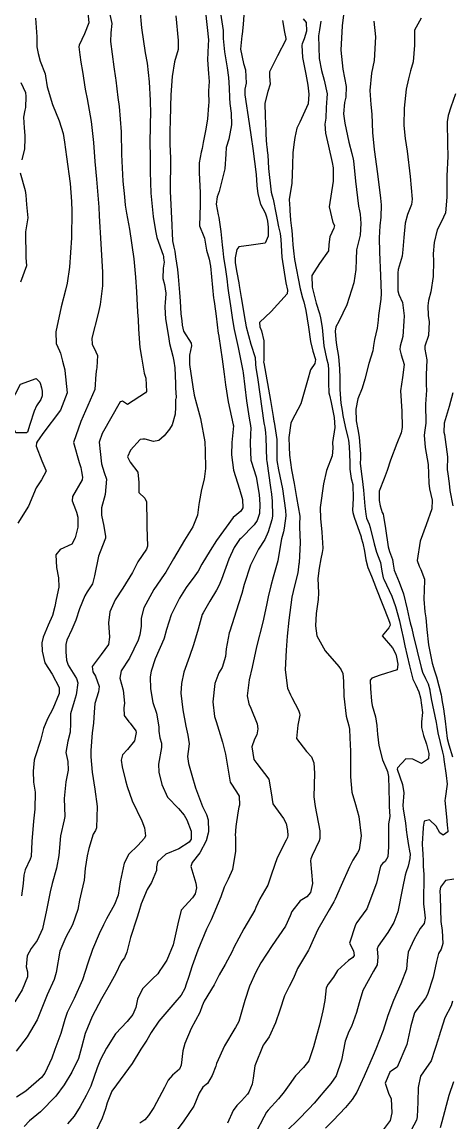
# Model space of a CAD drawing. Header units: feet. Extents: x 1313709 to 1317500, y 405869 to 411659.
# Drawn here: x 1316958.4 to 1317147.2, y 409114.9 to 409597.8 of the extents above; entities that cross this region are included whole.
import ezdxf

# ---------------------------------------------------------------- set-up
doc = ezdxf.new("R2010")
doc.units = ezdxf.units.FT
doc.layers.add('C-TOPO-MAJR', color=32, linetype='CONTINUOUS')

msp = doc.modelspace()

# ---------------------------------------------------------------- linework, layer by layer
at = {"layer": 'C-TOPO-MAJR'}
for points in [[(1317010.15, 409603.4), (1317010.8, 409595.19), (1317012.44, 409584.26), (1317013.38, 409579.65), (1317014.24, 409571.54), (1317014.7, 409563.31), (1317014.77, 409557.47), (1317014.61, 409553.44), (1317014.46, 409543.43), (1317014.63, 409540), (1317014.73, 409536.99), (1317014.73, 409532.02), (1317015.02, 409522.56), (1317016.05, 409512.43), (1317017.01, 409506.03), (1317017.64, 409503.13), (1317020.34, 409495.35), (1317020.49, 409494.79), (1317020.6, 409494.04), (1317020.77, 409492.4), (1317020.46, 409489.7), (1317020.22, 409485.21), (1317021, 409482.52), (1317021.55, 409478.76), (1317021.4, 409476.2), (1317021.29, 409474.89), (1317021.1, 409472.62), (1317021.45, 409467.46), (1317022.66, 409459.71), (1317023.24, 409456.63), (1317024.64, 409451.09), (1317025.12, 409448.83), (1317025.46, 409445.99), (1317025.76, 409439.11), (1317025.82, 409437.22), (1317026.16, 409432.93), (1317026.02, 409432.4), (1317025.85, 409432.01), (1317025.79, 409428.73), (1317025.6, 409425.54), (1317024.32, 409420.89), (1317023.19, 409419.01), (1317020.8, 409416.1), (1317018.45, 409414.02), (1317016.16, 409413.58), (1317012.46, 409414.63), (1317011.51, 409414.7), (1317010.31, 409414.44), (1317006.06, 409409.76), (1317004.79, 409406.83), (1317005.95, 409404.56), (1317009.33, 409400.15), (1317009.66, 409395.55), (1317009.74, 409391.19), (1317012.4, 409388.68), (1317013.09, 409387.2), (1317013.27, 409378.16), (1317013.25, 409376.09), (1317013.44, 409367.7), (1317013.03, 409366.34), (1317009.22, 409360.86), (1317006.97, 409356.04), (1317002.7, 409349.23), (1316999.25, 409344.16), (1316996.95, 409338.82), (1316996.34, 409333.98), (1316996.81, 409327.66), (1316996.31, 409324.53), (1316993.12, 409320.08), (1316989.26, 409314.78), (1316989.55, 409312.49), (1316990.6, 409310.64), (1316992.21, 409306.02), (1316991.94, 409303.69), (1316990.41, 409298.54), (1316990.12, 409294.8), (1316989.78, 409290.05), (1316989.16, 409285.68), (1316988.6, 409277.91), (1316988.63, 409275.27), (1316989.21, 409268.46), (1316990.44, 409261.02), (1316991.34, 409253.45), (1316991.13, 409243.98), (1316990.65, 409242.79), (1316989.67, 409241.27), (1316987.77, 409234.89), (1316986.96, 409231.79), (1316986.06, 409226.14), (1316985.75, 409221.05), (1316984.53, 409216.04), (1316983.61, 409212.24), (1316982.95, 409208.24), (1316980.51, 409201.44), (1316977.57, 409196.07), (1316975.06, 409189.89), (1316973.35, 409180.54), (1316972.5, 409177.5), (1316969.44, 409170.74), (1316966.47, 409163.37), (1316965.02, 409159.81), (1316960.69, 409152.22), (1316955.88, 409145.93)], [(1317056.12, 409604.99), (1317055.59, 409596.66), (1317055.08, 409592.42), (1317054.89, 409591.67), (1317054.4, 409585.89), (1317055.73, 409579.56), (1317056.52, 409576.78), (1317056.79, 409570.94), (1317056.29, 409568.2), (1317056.2, 409565.8), (1317058.09, 409553.15), (1317058.99, 409547.13), (1317059.76, 409542.17), (1317061.23, 409530.86), (1317061.58, 409526.01), (1317061.91, 409522.35), (1317063.16, 409517.85), (1317065.2, 409514), (1317065.81, 409512.17), (1317066.14, 409510.38), (1317066.5, 409507.77), (1317066.44, 409503.69), (1317065.12, 409500.66), (1317059.01, 409499.74), (1317053.66, 409499.06), (1317052.79, 409497.9), (1317051.99, 409494.18), (1317052.03, 409492.08), (1317052.8, 409487.74), (1317053.6, 409483.32), (1317053.8, 409482.12), (1317054.69, 409476.85), (1317055.29, 409473.49), (1317055.97, 409468.96), (1317056.77, 409463.91), (1317058.96, 409456.38), (1317060.77, 409450.42), (1317060.93, 409447.69), (1317060.94, 409447.39), (1317061.11, 409446.13), (1317062.01, 409440.65), (1317064.66, 409421.83), (1317064.77, 409421.13), (1317065, 409419.92), (1317065.36, 409417.35), (1317065.47, 409415.42), (1317065.82, 409405.53), (1317065.87, 409404.95), (1317067.46, 409393.45), (1317067.97, 409390.53), (1317068.33, 409387.44), (1317068.35, 409380.9), (1317068.1, 409379.16), (1317066.53, 409374.02), (1317064.97, 409370.66), (1317062.24, 409366.35), (1317058.69, 409359.32), (1317055.9, 409350.81), (1317054.89, 409346.95), (1317053.53, 409342.38), (1317049.68, 409330.39), (1317049.43, 409329.56), (1317048.04, 409322.62), (1317047.74, 409319.24), (1317046.23, 409314.46), (1317044.82, 409312), (1317043.02, 409307.41), (1317042.15, 409299.4), (1317042.99, 409292.87), (1317043.61, 409290.71), (1317044.81, 409286.97), (1317046.39, 409281.66), (1317047.78, 409276.37), (1317049.03, 409268.51), (1317049.82, 409264.1), (1317052.56, 409259.82), (1317053.77, 409257.9), (1317053.89, 409253.98), (1317053.69, 409253.08), (1317053.15, 409250.64), (1317052.25, 409244.55), (1317052.06, 409240.68), (1317052.09, 409240.15), (1317052.22, 409233.86), (1317050.82, 409225.79), (1317048.89, 409221.52), (1317047.23, 409218.06), (1317045.71, 409213.76), (1317041.45, 409203.61), (1317039.47, 409199.5), (1317035.61, 409190.32), (1317033.08, 409183.5), (1317031.45, 409178.41), (1317030.51, 409175.37), (1317029.92, 409173.58), (1317028.26, 409170.52), (1317025.54, 409167.38), (1317018.44, 409159.2), (1317015.16, 409154.17), (1317013.16, 409150.85), (1317010.63, 409146.95), (1317006.79, 409140.64), (1317003.62, 409136.17), (1316997.91, 409128.43), (1316995.77, 409123.25), (1316995.01, 409120.69), (1316993.67, 409116.64), (1316990.83, 409110.8)], [(1317100.17, 409605.59), (1317099, 409596), (1317098.41, 409585.35), (1317099.24, 409577.09), (1317100.78, 409569.44), (1317100.61, 409564.7), (1317100, 409562.39), (1317099.53, 409557.43), (1317100.15, 409553.29), (1317101.87, 409545.05), (1317103.21, 409539.98), (1317103.8, 409537.54), (1317103.92, 409536.78), (1317104.87, 409527.87), (1317106.2, 409516.86), (1317106.68, 409514.84), (1317106.95, 409513.34), (1317107.17, 409509.29), (1317106.86, 409504.24), (1317105.35, 409497.71), (1317105.16, 409493.5), (1317105.07, 409489.1), (1317104.15, 409483.2), (1317101.04, 409473.56), (1317097.54, 409466.27), (1317096.28, 409464), (1317095.91, 409461.99), (1317096.15, 409458.42), (1317096.5, 409455.96), (1317097.33, 409450.97), (1317097.89, 409445.5), (1317097.97, 409441.58), (1317098, 409436.39), (1317098.44, 409430.49), (1317098.94, 409427.16), (1317099.34, 409424.97), (1317100.33, 409420.15), (1317101.54, 409415.42), (1317101.77, 409414.18), (1317102.01, 409411.45), (1317102.3, 409404.6), (1317102.37, 409401.53), (1317103.02, 409397.42), (1317103.62, 409394.67), (1317103.84, 409388.61), (1317103.53, 409383.48), (1317103.63, 409382.44), (1317104.21, 409380.45), (1317107.28, 409371.76), (1317107.42, 409371.3), (1317108.03, 409368.94), (1317108.77, 409365.41), (1317109.33, 409361.6), (1317110.28, 409358.31), (1317111.83, 409354.53), (1317113.19, 409351.18), (1317113.37, 409350.69), (1317114.07, 409348.8), (1317119.39, 409335.53), (1317119.92, 409333.83), (1317120.02, 409333.04), (1317119.55, 409331.82), (1317116.57, 409328.34), (1317121.1, 409323.03), (1317122.54, 409320.2), (1317122.85, 409318.99), (1317123.51, 409315.94), (1317123.13, 409313.33), (1317115.67, 409311.02), (1317112.03, 409309.67), (1317111.37, 409308.82), (1317111.44, 409305.18), (1317111.86, 409299.69), (1317112.2, 409297.76), (1317113.66, 409292.73), (1317114.16, 409288.92), (1317114.32, 409286.87), (1317114.53, 409285.21), (1317115.09, 409280.24), (1317116.79, 409273.88), (1317118.65, 409269.47), (1317118.92, 409268.7), (1317119.33, 409266.54), (1317119.69, 409255.5), (1317119.64, 409253.82), (1317119.67, 409253.35), (1317119.93, 409249.07), (1317119.41, 409245.72), (1317119.32, 409235.68), (1317119.07, 409231.27), (1317117.87, 409229.2), (1317116.77, 409228.32), (1317115.84, 409227.15), (1317114.07, 409219.81), (1317109.77, 409208.53), (1317106.61, 409204.04), (1317105.43, 409202.42), (1317104.85, 409201.45), (1317102.23, 409193.39), (1317104.02, 409190.05), (1317104.32, 409187.95), (1317103.63, 409187.07), (1317101.75, 409185.73), (1317096.92, 409181.48), (1317095.15, 409178.49), (1317092.88, 409175.41), (1317091.99, 409173.79), (1317091.42, 409168.18), (1317090.47, 409163.69), (1317088.99, 409157.37), (1317087.7, 409152.75), (1317086.38, 409147.87), (1317084.43, 409141.75), (1317082.03, 409138.84), (1317078.48, 409135.24), (1317075.73, 409131.23), (1317073.57, 409128.18), (1317071.03, 409125.14), (1317066.51, 409120.07), (1317065.82, 409119.29), (1317064.54, 409117.07), (1317061.24, 409110.57)], [(1317025.96, 409600.51), (1317026.99, 409589.66), (1317026.97, 409585.74), (1317025.42, 409580.26), (1317024.29, 409573.76), (1317023.85, 409567.89), (1317023.74, 409565.62), (1317023.64, 409560.79), (1317023.4, 409553.97), (1317023.33, 409550.38), (1317023.31, 409548.74), (1317023.27, 409544.15), (1317023.42, 409541.1), (1317023.54, 409537.96), (1317023.57, 409534.25), (1317023.56, 409532.93), (1317023.42, 409528.38), (1317023.49, 409523.54), (1317023.92, 409514.6), (1317024.16, 409508.55), (1317024.19, 409508.23), (1317024.32, 409505.01), (1317024.42, 409501.67), (1317025.04, 409498.99), (1317025.46, 409497.1), (1317025.85, 409494.65), (1317026.66, 409489.09), (1317026.94, 409485.99), (1317027.61, 409478.99), (1317027.91, 409475.19), (1317028.18, 409469.62), (1317028.56, 409466.58), (1317028.78, 409464.62), (1317029.31, 409462.03), (1317032.66, 409456.84), (1317032.84, 409455.66), (1317031.97, 409451.5), (1317032, 409447.43), (1317033.41, 409437.58), (1317034.01, 409434.01), (1317035.03, 409430.11), (1317036.82, 409423.72), (1317038.64, 409413.47), (1317038.89, 409409.33), (1317038.96, 409401.71), (1317038.35, 409397.11), (1317037.18, 409392.58), (1317036.18, 409386.85), (1317036.1, 409385.93), (1317035.49, 409381.31), (1317033.37, 409376.1), (1317029.77, 409370.25), (1317025, 409362.04), (1317021.53, 409356.21), (1317020.84, 409355.21), (1317016.22, 409348.62), (1317011.87, 409340.55), (1317010.77, 409336.07), (1317010.67, 409332.61), (1317010.19, 409328.8), (1317010.05, 409328.26), (1317009.41, 409326.39), (1317005.59, 409318.5), (1317001.92, 409312.92), (1317001.36, 409309.77), (1317002.83, 409304.53), (1317003.4, 409298.7), (1317003.11, 409296.69), (1317003.33, 409293.33), (1317005.31, 409290.5), (1317005.9, 409289.97), (1317008.41, 409286.62), (1317008.58, 409285.87), (1317007.76, 409282.26), (1317004.69, 409278.42), (1317002.56, 409276.06), (1317001.92, 409273.76), (1317002.33, 409270.84), (1317003.83, 409264.81), (1317004.59, 409262.2), (1317006.74, 409255.95), (1317010.98, 409247.05), (1317012.24, 409244.01), (1317012.62, 409240.47), (1317012.22, 409239.5), (1317009.26, 409236.23), (1317005.37, 409232.42), (1317003.23, 409228.54), (1317001.51, 409220.33), (1317000.62, 409214.47), (1316999.08, 409210.37), (1316995.5, 409204.13), (1316994.19, 409201.5), (1316992.29, 409197.47), (1316989.34, 409190.66), (1316987.25, 409184.63), (1316984.89, 409177.29), (1316981.36, 409169.19), (1316978.27, 409163.04), (1316977.19, 409159.9), (1316975.42, 409153.77), (1316972.81, 409146.67), (1316971.46, 409142.95), (1316968.45, 409136.39), (1316967.02, 409134.47), (1316960.06, 409128.47), (1316955.93, 409125.83)], [(1317038.94, 409602.07), (1317040.31, 409590), (1317040.2, 409587.58), (1317039.87, 409581.22), (1317040.35, 409575.21), (1317040.63, 409571.63), (1317040.36, 409567.56), (1317040.32, 409566.81), (1317040.4, 409562.52), (1317040.37, 409561.06), (1317039.87, 409555.25), (1317039.09, 409550.77), (1317038.02, 409544.89), (1317037.53, 409542.27), (1317037.11, 409540.62), (1317036.21, 409536), (1317036.22, 409531.55), (1317036.6, 409522.97), (1317036.68, 409520.4), (1317036.7, 409517.45), (1317036.39, 409508.32), (1317038.25, 409503.57), (1317038.48, 409502.87), (1317039.46, 409497.67), (1317040.55, 409493.72), (1317041.13, 409490.53), (1317042.56, 409476.58), (1317042.65, 409475.91), (1317042.94, 409474.08), (1317043.72, 409468.7), (1317044.61, 409461.06), (1317044.65, 409460.7), (1317044.77, 409459.75), (1317046.23, 409449.75), (1317047.13, 409443.21), (1317047.74, 409438.53), (1317048.98, 409430.96), (1317051.2, 409420.97), (1317051.23, 409420.55), (1317050.58, 409413.24), (1317050.38, 409407.69), (1317051.21, 409401.03), (1317053.87, 409392.66), (1317055.29, 409388.12), (1317055.36, 409384.51), (1317054.52, 409383), (1317052.69, 409381.54), (1317051.14, 409380.22), (1317043.83, 409370.2), (1317041.02, 409365.84), (1317037.42, 409359.84), (1317035.79, 409356.75), (1317034.27, 409354.62), (1317030.42, 409349.53), (1317027.52, 409344.82), (1317023.88, 409337.52), (1317021.82, 409331.15), (1317020.89, 409327.32), (1317020.71, 409326.79), (1317016.94, 409318.26), (1317015.06, 409312.74), (1317014.74, 409310.25), (1317014.84, 409305.05), (1317015.86, 409298.98), (1317017.4, 409294.34), (1317018.47, 409288.32), (1317018.47, 409286.53), (1317018.93, 409283.61), (1317019.67, 409281.15), (1317019.66, 409279.27), (1317018.34, 409272.02), (1317018.52, 409268.52), (1317019.87, 409263.11), (1317022.36, 409257.55), (1317027.18, 409252.59), (1317029.62, 409249.56), (1317030.75, 409247.56), (1317032.72, 409242.55), (1317032.68, 409239.08), (1317031.84, 409237.75), (1317027.26, 409234.75), (1317021.56, 409232.43), (1317017.94, 409229.13), (1317017.5, 409226.9), (1317017.41, 409225.3), (1317015.32, 409220.1), (1317013.41, 409216.92), (1317010.78, 409210.66), (1317009.67, 409207.11), (1317008.78, 409204.4), (1317006.11, 409195.94), (1317004.4, 409189.51), (1317003.35, 409186.95), (1317002.3, 409185.49), (1317001.83, 409184.73), (1316999.66, 409180.09), (1316996.74, 409174.88), (1316993.33, 409168.98), (1316989.19, 409161.24), (1316986.17, 409153.81), (1316984.58, 409147.68), (1316983.16, 409142.72), (1316980.32, 409136.79), (1316976.9, 409131.17), (1316973.27, 409126.19), (1316966.5, 409119.37), (1316961.73, 409115.4), (1316959.33, 409113)], [(1316964.26, 409599.42), (1316964.95, 409591.27), (1316964.95, 409586.85), (1316965.42, 409583.93), (1316966.33, 409580.6), (1316968.51, 409574.93), (1316968.76, 409573.96), (1316969.51, 409569.25), (1316971.82, 409561.51), (1316974.71, 409554.41), (1316976.43, 409548.83), (1316977.11, 409545.08), (1316977.98, 409538.62), (1316979.49, 409526.81), (1316980.11, 409518.91), (1316980.21, 409514.74), (1316980.14, 409502.97), (1316979.27, 409490.18), (1316978.17, 409483.18), (1316977.43, 409480.09), (1316975.56, 409472.77), (1316973.22, 409461.75), (1316973.42, 409456.67), (1316974.81, 409453.47), (1316975.27, 409452.36), (1316976.22, 409448.86), (1316976.74, 409446.69)], [(1317045.5, 409601.57), (1317046.8, 409594.05), (1317046.8, 409593.32), (1317046.68, 409590.49), (1317047.39, 409584.73), (1317048.52, 409577.66), (1317049.04, 409573.45), (1317049.34, 409568.89), (1317049.5, 409564.44), (1317049.69, 409561.97), (1317050.22, 409557.76), (1317050.46, 409552.67), (1317049.25, 409546.38), (1317048.12, 409542.65), (1317047.84, 409539.8), (1317047.54, 409533.3), (1317045.01, 409523.34), (1317044.12, 409520.96), (1317043.68, 409517.79), (1317044.57, 409513.05), (1317044.8, 409512), (1317045.66, 409505.73), (1317046.27, 409499.96), (1317046.54, 409497.39), (1317046.94, 409494.48), (1317047.81, 409489.12), (1317048.32, 409484.96), (1317048.8, 409480.91), (1317049.13, 409478.85), (1317050.02, 409473.18), (1317050.78, 409467.09), (1317051.51, 409462.78), (1317053.33, 409454.91), (1317055.35, 409444.63), (1317055.47, 409443.72), (1317057.03, 409431.42), (1317058.15, 409423.88), (1317058.8, 409420.6), (1317058.93, 409419.38), (1317058.79, 409416.93), (1317058.56, 409412.8), (1317058.85, 409405.38), (1317058.97, 409404.91), (1317061.17, 409398.12), (1317062.54, 409390.32), (1317062.91, 409385.94), (1317062.69, 409381.98), (1317061.72, 409378.94), (1317060.33, 409377.01), (1317054.46, 409371.07), (1317053.96, 409370.53), (1317051.62, 409367.15), (1317049.17, 409362.01), (1317046.08, 409353.07), (1317044.91, 409350.28), (1317043.81, 409348.38), (1317040.93, 409343.46), (1317037.92, 409338.41), (1317037.59, 409337.7), (1317035.75, 409331.17), (1317033.78, 409324.41), (1317031.92, 409319.27), (1317029.48, 409312.4), (1317028.37, 409307.44), (1317028.11, 409303.13), (1317028.96, 409295.79), (1317030.38, 409288.62), (1317031.22, 409284.75), (1317031.76, 409280.92), (1317031.33, 409277.61), (1317031.07, 409275.3), (1317031.55, 409272.25), (1317032.98, 409267.2), (1317034.63, 409261.64), (1317037.66, 409253.45), (1317039.49, 409249.89), (1317040.22, 409247.52), (1317040.27, 409242.48), (1317040.16, 409241.75), (1317039.21, 409238.27), (1317036.55, 409233), (1317033.08, 409228.75), (1317032.48, 409227.12), (1317034.75, 409219.8), (1317034.98, 409217.71), (1317034.51, 409215.09), (1317033.3, 409213.26), (1317028.31, 409207.94), (1317026.84, 409201.84), (1317024.75, 409192.73), (1317021.94, 409185.88), (1317020.01, 409182.91), (1317018.99, 409181.41), (1317018.07, 409179.95), (1317015.7, 409177.72), (1317011.29, 409173.43), (1317009.13, 409168.8), (1317008.34, 409165.21), (1317007.09, 409162.14), (1317004.51, 409159.05), (1316999.51, 409153.55), (1316995.47, 409147.35), (1316992.84, 409142.37), (1316991.44, 409138.68), (1316988.68, 409130.63), (1316986.61, 409126.53), (1316983.87, 409121.78), (1316981.35, 409117.54), (1316978.34, 409114.06)], [(1316987.33, 409601.71), (1316987.74, 409597.47), (1316987.74, 409597.4), (1316985.86, 409592.59), (1316983.48, 409587.52), (1316983.36, 409586.87), (1316983.75, 409583.35), (1316984.23, 409580.1), (1316984.92, 409575.99), (1316986.08, 409568.28), (1316986.21, 409567.54), (1316987.01, 409563.96), (1316988.84, 409554.04), (1316989.77, 409544.87), (1316990.4, 409536.58), (1316991.12, 409528.74), (1316992.09, 409516.53), (1316992.31, 409512.74), (1316993.05, 409500.33), (1316993.81, 409487.96), (1316993.7, 409481.89), (1316992.74, 409473.69), (1316991.88, 409469.75), (1316989.08, 409458.98), (1316989.14, 409456.36), (1316990.82, 409452.93), (1316991.51, 409451.33), (1316991.32, 409446.16)], [(1316996.9, 409601.04), (1316997.79, 409597.15), (1316997.4, 409592.97), (1316997.24, 409589.21), (1316998.72, 409578.13), (1316999.49, 409573.12), (1316999.6, 409572.22), (1317000.53, 409564.65), (1317001.09, 409560.61), (1317001.91, 409549.5), (1317002.12, 409539.54), (1317002.73, 409527.82), (1317003.39, 409521.07), (1317003.74, 409517.4), (1317004.23, 409513.79), (1317005.59, 409506.76), (1317007.48, 409493.85), (1317008.31, 409485.71), (1317008.69, 409479.33), (1317009.15, 409470.39), (1317009.47, 409467.11), (1317009.57, 409462.99), (1317010.17, 409454.88), (1317010.88, 409450.68), (1317012.05, 409443.56), (1317012.71, 409441.4), (1317013.07, 409435.6), (1317012.68, 409434.97), (1317004.66, 409429.86), (1317002.55, 409431.29), (1317001.65, 409431.04)], [(1317072.83, 409598.43), (1317073.69, 409593.36), (1317074.24, 409590.54), (1317074.19, 409589.98), (1317070.6, 409582.88), (1317067.03, 409575.85), (1317067.12, 409573.79), (1317067.37, 409570.46), (1317066.41, 409567.32), (1317065.03, 409562.19), (1317065.19, 409556.4), (1317065.44, 409550.03), (1317065.41, 409548.41), (1317065.8, 409543.8), (1317065.89, 409543.01), (1317066.23, 409540.12), (1317066.3, 409539.5), (1317066.66, 409533.44), (1317067.83, 409522.99), (1317068.25, 409521.5), (1317068.76, 409519.93), (1317070.08, 409513.33), (1317071.11, 409507.82), (1317071.74, 409504.93), (1317072.07, 409502.26), (1317072.45, 409494.48), (1317074.23, 409483.33), (1317074.98, 409480), (1317074.83, 409478.39), (1317067.75, 409470.67), (1317062.67, 409465.85), (1317062.78, 409464.01), (1317063.51, 409462.17), (1317064.53, 409457.74), (1317064.57, 409449.38), (1317064.52, 409448.51), (1317064.54, 409448.12), (1317067.52, 409431.58), (1317068.67, 409424.66), (1317069.06, 409422.58), (1317069.15, 409422.16), (1317070.29, 409414.5), (1317070.37, 409409), (1317070.36, 409405.48), (1317070.38, 409405.26), (1317071.06, 409401.13), (1317072.78, 409392.79), (1317074.16, 409383.3), (1317074.2, 409381.03), (1317073.6, 409375.62), (1317073.19, 409373.92), (1317072.3, 409370.82), (1317072.04, 409369.29), (1317070.71, 409361.22), (1317068.68, 409354.01), (1317067.63, 409350.26), (1317066.46, 409345.38), (1317065.73, 409341.76), (1317064.16, 409334.34), (1317061.41, 409323.43), (1317059.48, 409314.58), (1317058.23, 409308.98), (1317057.31, 409302.02), (1317057.96, 409298.5), (1317058.85, 409296.56), (1317061.73, 409289.67), (1317062, 409287.56), (1317061.58, 409284.91), (1317060.55, 409282.99), (1317059.29, 409279.61), (1317060.17, 409274.1), (1317061.46, 409272.25), (1317066.77, 409265.46), (1317067.81, 409259.44), (1317068.6, 409254.55), (1317073.21, 409248.18), (1317074.42, 409245.98), (1317075.05, 409242.93), (1317075.18, 409240.73), (1317074.97, 409239.83), (1317074.58, 409238.98), (1317074.37, 409238.55), (1317070.41, 409230.85), (1317067.95, 409223.64), (1317066.3, 409218.88), (1317065.88, 409218.07), (1317062.85, 409212.9), (1317061.16, 409209.13), (1317060.61, 409207.84), (1317055.78, 409199.68), (1317051.48, 409191.52), (1317050.76, 409189.74), (1317047.69, 409184.04), (1317044.92, 409179.48), (1317042.75, 409175.07), (1317038.38, 409167.88), (1317037.51, 409165.88), (1317036.46, 409162.93), (1317032.67, 409155.96), (1317029.87, 409149.41), (1317029.04, 409146.09), (1317028.34, 409139.89), (1317027.54, 409138.07), (1317024.52, 409135.4), (1317022.58, 409133.2), (1317021, 409130.1), (1317016.25, 409121.29), (1317013.92, 409117.76), (1317012.32, 409115.85), (1317010.12, 409114.37)], [(1317081.92, 409599.12), (1317083.13, 409597.47), (1317083.35, 409593.73), (1317082.27, 409590.38), (1317081.43, 409588.17), (1317081.33, 409587.55), (1317081.62, 409582.17), (1317083.02, 409574.81), (1317083.96, 409570.05), (1317084.36, 409566.14), (1317084.07, 409561.79), (1317080.41, 409553.75), (1317079.15, 409551.17), (1317078.28, 409547.08), (1317077.97, 409545.01), (1317077.32, 409540.52), (1317077.16, 409534.93), (1317076.85, 409526.98), (1317075.75, 409519.84), (1317075.96, 409515.76), (1317076.07, 409515), (1317076.27, 409510.82), (1317076.78, 409507.33), (1317076.94, 409506.27), (1317077.15, 409502.31), (1317077.34, 409499.91), (1317077.59, 409497.28), (1317078.13, 409493.46), (1317080.59, 409480.69), (1317081.59, 409476.72), (1317082.13, 409474.9), (1317083.11, 409471.05), (1317084.26, 409463.82), (1317085.06, 409457.46), (1317086.19, 409453.23), (1317087.27, 409449.67), (1317087.07, 409447.84), (1317085.04, 409445.08), (1317083.79, 409440.38), (1317080.89, 409430.22), (1317076.86, 409422.64), (1317076.52, 409421.73), (1317075.65, 409415.3), (1317075.74, 409411.34), (1317075.94, 409407.61), (1317076.68, 409401.12), (1317077.85, 409395.18), (1317078.96, 409389.05), (1317080.47, 409380.86), (1317080.48, 409380.75), (1317080.22, 409377.4), (1317080.23, 409375.96), (1317080.53, 409369.31), (1317080.07, 409360.29), (1317080.04, 409359.88), (1317079.46, 409355.99), (1317078.08, 409350.33), (1317076.95, 409345.32), (1317075.63, 409335.18), (1317074.91, 409328.23), (1317074.4, 409322.08), (1317074.04, 409313.46), (1317075.05, 409305.29), (1317076.28, 409302.44), (1317076.93, 409301.3), (1317079.85, 409295.67), (1317080.3, 409294.43), (1317080.4, 409293.48), (1317079.57, 409289.14), (1317078.99, 409283.21), (1317083.27, 409277.48), (1317085.49, 409275.24), (1317086.58, 409272.6), (1317086.88, 409268.07), (1317086.54, 409257.66), (1317087.21, 409253.45), (1317089.17, 409242.72), (1317089.23, 409239.36), (1317088.93, 409238.26), (1317085.76, 409231.87), (1317085.17, 409230.42), (1317085.13, 409229.49), (1317086, 409219.56), (1317085.06, 409215.7), (1317083.55, 409213.81), (1317080.5, 409211.97), (1317076.84, 409207.24), (1317076.23, 409205.43), (1317074.12, 409200.83), (1317068.21, 409192.34), (1317063.26, 409184.77), (1317061.06, 409180.67), (1317058.31, 409174.54), (1317056.26, 409168.2), (1317053.58, 409159.08), (1317052.17, 409156.46), (1317051.83, 409156.01), (1317047.34, 409148.36), (1317043.87, 409140.55), (1317043.5, 409139.47), (1317041.88, 409135.34), (1317039.79, 409131.81), (1317039.25, 409131.3), (1317037.79, 409130.15), (1317036.15, 409127.54), (1317033.85, 409121.84), (1317029.53, 409115.42), (1317026.08, 409110.82)], [(1317133.75, 409599.41), (1317130.78, 409594.22), (1317130.74, 409587.64), (1317130.12, 409580.31), (1317128.96, 409576.28), (1317128.12, 409572.74), (1317127.18, 409568.31), (1317126.25, 409559.87), (1317126.16, 409552.36), (1317126.63, 409546.56), (1317127.48, 409541.03), (1317128.84, 409529.88), (1317129.81, 409520.06), (1317129.51, 409517.58), (1317127.71, 409513.23), (1317126.71, 409509.47), (1317126.08, 409503.22), (1317125.66, 409497.92), (1317125.3, 409495.01), (1317123.66, 409489.17), (1317123.44, 409487.72), (1317123.48, 409479.78), (1317123.93, 409478.09), (1317125.54, 409474.57), (1317126.17, 409468.72), (1317126.05, 409466.37), (1317125.68, 409459.7), (1317124.49, 409455.51), (1317124.28, 409453.97), (1317124.96, 409451.63), (1317126.18, 409447.35), (1317125.49, 409441.64), (1317124.65, 409435.86), (1317125.19, 409426.86), (1317125.34, 409419.75), (1317124.87, 409417.44), (1317123.04, 409412.7), (1317120.23, 409405.49), (1317118.75, 409400.86), (1317117.38, 409397.43), (1317115.3, 409391.75), (1317115.22, 409387.74), (1317115.62, 409385.43), (1317116.64, 409382.49), (1317116.95, 409381.74), (1317117.23, 409380.77), (1317118.07, 409375.44), (1317119.19, 409367.38), (1317119.84, 409365.34), (1317121.13, 409361.8), (1317121.41, 409359.79), (1317121.84, 409357.17), (1317123.98, 409351.94), (1317125.99, 409346.68), (1317127.52, 409340.06), (1317128.41, 409335.97), (1317128.94, 409334.04), (1317129.58, 409331.52), (1317130.19, 409328.82), (1317133.66, 409314.35), (1317134.3, 409312.4), (1317135.67, 409309.62), (1317136.75, 409307.24), (1317137.51, 409304.64), (1317137.57, 409304.33), (1317138.15, 409300.7), (1317140.26, 409290.28), (1317140.54, 409288.46), (1317140.97, 409285.8), (1317143.06, 409277.25), (1317143.49, 409275.42), (1317143.67, 409274.08), (1317144.7, 409266.95), (1317145.11, 409263.17), (1317144.2, 409256.95), (1317144.1, 409256.07), (1317144.96, 409247.37), (1317145.13, 409244.95), (1317145.21, 409244.29), (1317145.35, 409242.25), (1317143.41, 409240.76), (1317141.94, 409241.86), (1317140.29, 409244.72), (1317137.36, 409247.6), (1317135, 409246.9), (1317134.65, 409244.37), (1317134.65, 409243.93), (1317134.16, 409237.21), (1317134.28, 409234.16), (1317134.39, 409232.88), (1317134.6, 409229.17), (1317134.65, 409227.08), (1317134.82, 409223.68), (1317134.93, 409219.71), (1317134.69, 409214.76), (1317134.68, 409210.72), (1317135.1, 409207.03), (1317135.44, 409204.32), (1317134.95, 409201.98), (1317133.32, 409199.78), (1317130.64, 409195.15), (1317128.06, 409189.5), (1317127.5, 409185.84), (1317127.2, 409181.94), (1317124.82, 409175.52), (1317121.48, 409168.26), (1317119.03, 409161.62), (1317116.95, 409155.02), (1317113.82, 409146.9), (1317112.58, 409144.15), (1317108.73, 409134.99), (1317105.39, 409128.05), (1317103.38, 409124.8), (1317100.42, 409121.29), (1317095.03, 409115.5), (1317091.68, 409112.22)], [(1317089.64, 409598.07), (1317089.02, 409594.25), (1317088.67, 409591.71), (1317088.85, 409581.75), (1317089.93, 409576.41), (1317091.14, 409572.28), (1317092.44, 409566.18), (1317092.26, 409564.37), (1317091.98, 409560.2), (1317091.79, 409555.5), (1317091.45, 409552.88), (1317091.63, 409548.99), (1317093.03, 409543.22), (1317094.63, 409536.02), (1317095, 409533.76), (1317095, 409527.86), (1317093.28, 409516.66), (1317094.97, 409509.79), (1317095.57, 409508.38), (1317095.36, 409507.21), (1317093.54, 409503.48), (1317093.12, 409500.03), (1317093.01, 409497.32), (1317088.99, 409491.68), (1317085.64, 409486.45), (1317085.88, 409481.34), (1317086.12, 409480.25), (1317087.62, 409474.37), (1317088.98, 409469.83), (1317089.54, 409467.84), (1317090.18, 409463.64), (1317090.89, 409455.66), (1317092.09, 409450.1), (1317092.81, 409447.38), (1317093.06, 409444.86), (1317092.93, 409439.42), (1317093.21, 409434.91), (1317093.42, 409433.97), (1317094.2, 409430.76), (1317095.51, 409424.21), (1317095.85, 409419.77), (1317094.7, 409413.17), (1317094.86, 409410.65), (1317094.66, 409407.33), (1317092.14, 409400.84), (1317090.79, 409395.03), (1317089.27, 409384.62), (1317089.44, 409379.78), (1317090.09, 409373.76), (1317090.47, 409366.81), (1317090.46, 409366.6), (1317090.18, 409364.93), (1317089.62, 409362.06), (1317088.89, 409358.05), (1317088.39, 409353.44), (1317088.65, 409347.21), (1317088.48, 409344.27), (1317087.56, 409338.16), (1317087.29, 409332.68), (1317087.95, 409328.27), (1317091.6, 409321.76), (1317097.56, 409314.9), (1317098.55, 409313.41), (1317099.24, 409311.74), (1317099.64, 409308.47), (1317099.72, 409301.78), (1317100.79, 409292.98), (1317101.98, 409288.8), (1317102.26, 409287.38), (1317102.34, 409283.56), (1317102.61, 409277.68), (1317102.68, 409273.98), (1317102.61, 409266.44), (1317103.32, 409259.75), (1317104.83, 409254.3), (1317106.37, 409249.07), (1317107.42, 409240.56), (1317106.41, 409234.4), (1317105.69, 409233.03), (1317103.72, 409229.81), (1317102.17, 409226.9), (1317098.56, 409218.73), (1317095.94, 409212.67), (1317095.3, 409211.5), (1317093.27, 409208.1), (1317088.28, 409199.35), (1317086.21, 409194.89), (1317084.54, 409190.9), (1317084.21, 409190.31), (1317079.33, 409182.34), (1317077.64, 409178.08), (1317075.78, 409174.4), (1317073.71, 409170.33), (1317071.58, 409163.94), (1317069.69, 409158.43), (1317066.88, 409152.36), (1317064.79, 409149.27), (1317064.36, 409148.64), (1317060.68, 409139.54), (1317059.91, 409134.14), (1317059.5, 409131.53), (1317057.98, 409127.95), (1317057.4, 409127.17), (1317054.73, 409124.21), (1317052.79, 409122.11), (1317051.06, 409120.02), (1317048.6, 409114.39)], [(1317112.92, 409598.08), (1317113.6, 409591.2), (1317113.08, 409580.89), (1317111.85, 409575.31), (1317111.15, 409567.66), (1317111.62, 409561.51), (1317112, 409557.32), (1317112.36, 409549.32), (1317113.05, 409541.85), (1317114.47, 409531.12), (1317115.91, 409520.37), (1317116.17, 409517.47), (1317115.93, 409512.12), (1317115.52, 409508.24), (1317115.23, 409502.95), (1317115.41, 409496.65), (1317115.83, 409486.47), (1317116.06, 409478.64), (1317116.02, 409476.07), (1317114.96, 409468.98), (1317114.76, 409466.93), (1317114.44, 409463.34), (1317113.16, 409458.43), (1317112.77, 409455.73), (1317112.45, 409453.42), (1317110.78, 409447.88), (1317108.99, 409440.99), (1317107.74, 409437.08), (1317105.83, 409432.36), (1317105.07, 409427.85), (1317105.22, 409422.65), (1317105.87, 409418.9), (1317106.47, 409415.5), (1317107.02, 409408.07), (1317107.01, 409406.18), (1317106.92, 409404.09), (1317107.48, 409399.23), (1317107.84, 409397.23), (1317108.36, 409392.18), (1317108.95, 409385.17), (1317109.37, 409381.7), (1317109.75, 409380.02), (1317110.79, 409377.3), (1317111.25, 409375.92), (1317112.99, 409368.66), (1317114.1, 409365.09), (1317115.61, 409361.25), (1317115.77, 409360.53), (1317116.36, 409356.73), (1317117.07, 409353.79), (1317117.28, 409353.16), (1317120.75, 409345.77), (1317122.5, 409341.2), (1317124.21, 409334.91), (1317124.82, 409332.09), (1317125.05, 409330.84), (1317125.74, 409327.62), (1317126.56, 409323.96), (1317128.52, 409315.15), (1317130.08, 409309.35), (1317131.32, 409306.6), (1317132.7, 409303.72), (1317133.39, 409301.17), (1317134.23, 409294.6), (1317133.85, 409290.56), (1317133.81, 409288.06), (1317134.79, 409284.6), (1317136.03, 409280.82), (1317137.07, 409276.72), (1317136.97, 409274.26), (1317133.82, 409272.32), (1317130.04, 409274.14), (1317126.95, 409274.28), (1317123.32, 409270.44), (1317123.21, 409269.8), (1317125.56, 409263.09), (1317126.03, 409259.4), (1317125.7, 409253.91), (1317125.81, 409252.4), (1317126.88, 409246.09), (1317127.33, 409241.99), (1317127.42, 409241.18), (1317128.03, 409237.12), (1317128.75, 409233.1), (1317128.8, 409232.76), (1317128.76, 409230.6), (1317127.94, 409227.16), (1317127.18, 409224.66), (1317126.71, 409223.31), (1317125.43, 409217.57), (1317123.45, 409207.09), (1317121.69, 409202.48), (1317119.01, 409198.07), (1317114.77, 409192.09), (1317114.42, 409190.86), (1317114.65, 409187.32), (1317114.39, 409183.9), (1317112.83, 409181.12), (1317108.02, 409172.68), (1317106.44, 409167.28), (1317105.31, 409162.93), (1317103.17, 409156.79), (1317101.99, 409154.62), (1317100.26, 409150.43), (1317098.67, 409142.1), (1317096.39, 409135.22), (1317094.05, 409131.77), (1317090.53, 409127.64), (1317089.85, 409126.82), (1317086.66, 409123.17), (1317084.39, 409120.75), (1317079.68, 409115.81), (1317074.89, 409111.11)], [(1316957.93, 409571.16), (1316959.91, 409566.75), (1316960.11, 409565.02), (1316959.92, 409560.23), (1316959.66, 409559.04), (1316958.99, 409556.04), (1316959.41, 409551.23), (1316959.67, 409547.91), (1316959.68, 409546.98), (1316959.59, 409545.61), (1316959.51, 409543.14), (1316959.44, 409542.12), (1316958.32, 409537.22)], [(1317148.77, 409566.16), (1317146.79, 409560.43), (1317145.56, 409556.72), (1317145.1, 409553.92), (1317145.24, 409544.28), (1317145.4, 409538.68), (1317144.98, 409530.22), (1317144.91, 409520.9), (1317144.44, 409514), (1317142.7, 409510.16), (1317140.68, 409506.48), (1317139.39, 409501.01), (1317139.02, 409495.98), (1317139.08, 409492.7), (1317139, 409485.97), (1317137.93, 409479.26), (1317136.99, 409475.56), (1317136.59, 409473.1), (1317136.77, 409468.99), (1317137.15, 409466.1), (1317136.89, 409460.13), (1317135.37, 409455.53), (1317135.25, 409454.17), (1317136.19, 409449.45), (1317135.84, 409442.85), (1317135.86, 409438.56), (1317136.02, 409436.13), (1317135.61, 409430.01), (1317135.72, 409421.7), (1317135.38, 409418.57), (1317135.01, 409416.39), (1317135.52, 409411.05), (1317136.75, 409403.51), (1317137.08, 409395.38), (1317137.4, 409392.77), (1317138.47, 409387.89), (1317138.37, 409384.05), (1317135.9, 409376.97), (1317133.29, 409369.87), (1317131.91, 409361.31), (1317132.87, 409358.91), (1317133.59, 409357.41), (1317135.13, 409353.18), (1317135.2, 409352.57), (1317134.85, 409344.39), (1317135.38, 409338.82), (1317135.79, 409336.24), (1317136.26, 409331.12), (1317136.86, 409324.39), (1317138.5, 409316.26), (1317139.51, 409313), (1317140.38, 409310.38), (1317142.5, 409302.46), (1317142.63, 409301.53), (1317142.8, 409300.23), (1317143.5, 409296.31), (1317144.24, 409290.86), (1317145.19, 409283.26), (1317145.91, 409280.5), (1317147.45, 409275.21)], [(1316957.6, 409531.53), (1316959.78, 409523.86), (1316960.06, 409521.79), (1316960.39, 409517.61), (1316961, 409511.82), (1316959.88, 409505.67), (1316960.02, 409494.41), (1316960.31, 409490.68), (1316957.66, 409483.5)], [(1316976.74, 409446.69), (1316977.13, 409445.09), (1316977.21, 409444.74), (1316978.2, 409434.93), (1316975.26, 409427.3), (1316967.59, 409417.06)], [(1316991.32, 409446.16), (1316991.32, 409445.9), (1316991.09, 409445.34), (1316990.81, 409443.12), (1316990.43, 409436.38), (1316984.23, 409422.33), (1316981.08, 409413.23), (1316983.51, 409404.42), (1316984.3, 409402.16), (1316984.58, 409400.4)], [(1316961.83, 409421.04), (1316960.76, 409417.78), (1316960.41, 409417.43), (1316955.69, 409417.38), (1316952.56, 409424.02), (1316953.09, 409429.44), (1316953.19, 409430.05), (1316957.68, 409438.73), (1316964.54, 409441.25), (1316966.27, 409439.7), (1316966.53, 409438.77)], [(1316966.53, 409438.77), (1316966.98, 409437.14), (1316967.18, 409435.77), (1316967.27, 409433.64)], [(1317147.61, 409435.04), (1317146, 409428.92), (1317143.8, 409421.67), (1317143.7, 409417.64), (1317143.89, 409416.73), (1317145.24, 409406.87), (1317145.16, 409401.38), (1317145.36, 409399.42), (1317146.02, 409395.22), (1317146.32, 409392.04), (1317147.63, 409385.41)], [(1316967.27, 409433.64), (1316966.66, 409432.06), (1316964.75, 409429.2), (1316963.77, 409426.91), (1316961.83, 409421.04)], [(1317001.65, 409431.04), (1317001.46, 409430.99), (1316993.59, 409417.15), (1316992.35, 409413.26), (1316992.69, 409409.19), (1316993.28, 409403.84), (1316994.47, 409400.04)], [(1316967.59, 409417.06), (1316965.92, 409414.83), (1316965.24, 409413.82), (1316964.83, 409413.02), (1316964.68, 409411.55), (1316967.15, 409405.18)], [(1316967.15, 409405.18), (1316968.79, 409400.97)], [(1316968.79, 409400.97), (1316968.95, 409400.54), (1316966.94, 409396.8), (1316964.58, 409393.23), (1316961.28, 409385.2), (1316956.59, 409377.77)], [(1316984.58, 409400.4), (1316984.97, 409398.02), (1316984.78, 409396.84), (1316980.64, 409389.45), (1316980.45, 409387.61), (1316981.83, 409383.76), (1316982.36, 409382.54), (1316982.9, 409380.38), (1316982.87, 409375.95), (1316981.81, 409371.26), (1316980.3, 409368.59), (1316975.16, 409366.24), (1316973.26, 409363.94), (1316973.54, 409358.25), (1316974.48, 409353.77), (1316974.53, 409349.62), (1316973.35, 409344.3), (1316972.74, 409341.21), (1316971.74, 409337.26), (1316969.84, 409332.94), (1316967.62, 409327.77), (1316967.16, 409325.27), (1316967.25, 409321.61), (1316968.42, 409316.42), (1316971.57, 409311.47), (1316974.78, 409305.62), (1316974.72, 409302.94), (1316971.89, 409296.33), (1316969.58, 409291.89), (1316967.87, 409287.59), (1316966.45, 409282.32), (1316963.99, 409274.81), (1316963.74, 409273.77), (1316963.28, 409268.93), (1316963.47, 409264.09), (1316964.1, 409259.75), (1316964.01, 409252.21), (1316963.42, 409246.98), (1316962.76, 409237.97), (1316962.35, 409231.5), (1316961.99, 409230.29), (1316959.77, 409225.66), (1316959.2, 409223.29), (1316958.89, 409219.56), (1316958.12, 409214.17)], [(1316994.47, 409400.04), (1316995.56, 409397.05), (1316994.94, 409390.31), (1316993.36, 409384.45), (1316993.29, 409381.33), (1316994.33, 409376.44), (1316995.1, 409371.89), (1316995.03, 409371.24), (1316993.68, 409367.81), (1316992, 409363.35), (1316990.3, 409354.7), (1316989.35, 409351.09), (1316987.03, 409347.57), (1316985.93, 409345.89), (1316983.65, 409340.22), (1316982.03, 409335.25), (1316980.34, 409331.05), (1316978.09, 409326.41), (1316977.66, 409324.56), (1316977.67, 409321.35), (1316977.88, 409317.6), (1316978.65, 409315.44), (1316982.36, 409309.63), (1316982.97, 409307.73), (1316982.17, 409302.42), (1316981.25, 409299.54), (1316979.72, 409294.06), (1316979.62, 409289.86), (1316979.55, 409286.05), (1316978.51, 409282.03), (1316977.7, 409277.08), (1316978.45, 409273.14), (1316978.73, 409269.41), (1316977.59, 409264.19), (1316976.92, 409256.92), (1316977.16, 409248.96), (1316976.86, 409247.59), (1316975.31, 409240.56), (1316974.52, 409231.91), (1316973.54, 409226.34), (1316971.68, 409219.54), (1316970.83, 409215.97), (1316968.99, 409207.22), (1316967.59, 409200.44), (1316967.39, 409199.63), (1316965.1, 409194.52), (1316962.36, 409191.11), (1316960.73, 409187.87), (1316960.16, 409183.04), (1316960.78, 409180.76), (1316960.78, 409178.63), (1316958.45, 409172.87), (1316955.17, 409167.68)], [(1317148.12, 409221.5), (1317144.37, 409220.95), (1317142.22, 409218.04), (1317141.95, 409216.33), (1317142, 409213.75), (1317142.37, 409202.89), (1317142.89, 409199.02), (1317143.28, 409193.32), (1317142.47, 409190.72), (1317141.31, 409188.89), (1317140.41, 409185.32), (1317139.01, 409178.45), (1317136.46, 409170.91), (1317135.63, 409169.25), (1317131.3, 409163.71), (1317130.79, 409162.82), (1317129.15, 409157.1), (1317127.43, 409148.91), (1317123.21, 409139.05), (1317120.71, 409137.39), (1317119.95, 409136.75), (1317117.86, 409131.96), (1317119.28, 409127.56), (1317120.49, 409125.15), (1317120.86, 409118.94), (1317120.14, 409115.56), (1317116.56, 409110.83)], [(1317147.39, 409167.97), (1317146.88, 409165.91), (1317144.03, 409160.68), (1317141.47, 409152.27), (1317141.37, 409151.73), (1317138.14, 409141.79), (1317134.76, 409136.96), (1317133.4, 409134.96), (1317132.41, 409130.06), (1317132.22, 409123.65), (1317132.01, 409117.23), (1317131.6, 409115.76), (1317129.25, 409111.38)], [(1317147.86, 409132.51), (1317145.9, 409126.54), (1317142.83, 409114.96), (1317142.05, 409112.31)]]:
    msp.add_lwpolyline(points, dxfattribs=at)

doc.saveas('drawing.dxf')
